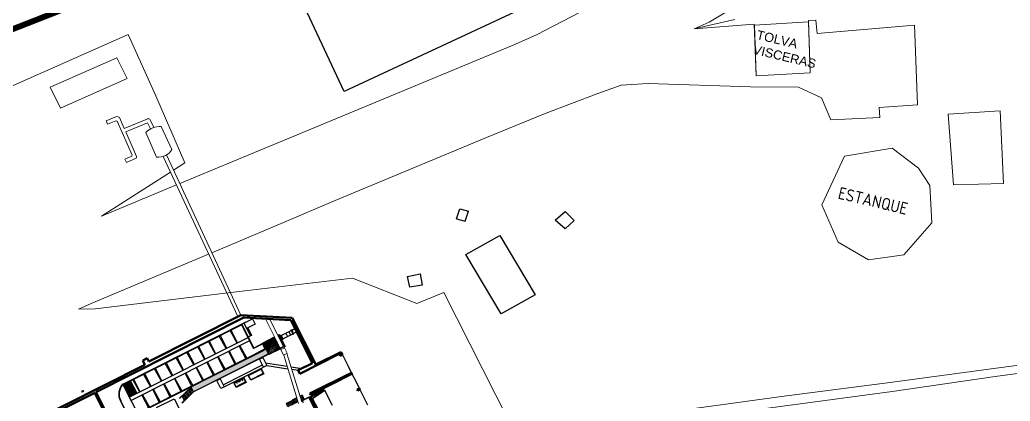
# Model space of a CAD drawing. Header units: inches. Extents: x 725.5 to 800.4, y -655.3 to -591.9.
# Drawn here: x 755.66 to 771.78, y -629.28 to -623.06 of the extents above; entities that cross this region are included whole.
import ezdxf

# ---------------------------------------------------------------- set-up
doc = ezdxf.new("R2010")
doc.units = ezdxf.units.IN
doc.header["$MEASUREMENT"] = 0
doc.linetypes.add('CONTINUA', pattern=[0])
for name, color, linetype in [('023_MUROS_2', 7, 'Continuous'), ('A_TEXTOLOCAL', 3, 'Continuous'), ('BARRERA', 7, 'Continuous'), ('CAMARA', 7, 'Continuous'), ('CERCO', 7, 'Continuous')]:
    doc.layers.add(name, color=color, linetype=linetype)
doc.layers.add('ACHUTECH', color=24, linetype='Continuous', lineweight=18)
doc.layers.add('muro', color=7, linetype='Continuous', lineweight=70)
doc.styles.get("Standard").update_dxf_attribs({"font": 'isocp2.shx'})
pattern_1 = [(296.73916, (399.903667, -369.707009), (0.01654568078, -0.00545941823), [0.00616, -0.01848]), (26.73916, (399.902302, -369.711145), (0.00545941823, 0.01654568078), [0.00616, -0.01848])]

# ---------------------------------------------------------------- blocks, each defined once
blk = doc.blocks.new('A$C4A991A87')
at = {"layer": 'ACHUTECH', "color": 7, "lineweight": 13, "ltscale": 500}
for p, q in [((0.008, 0.181), (0.008, 0.008)), ((0.023, 0.181), (0.023, 0.008))]:
    blk.add_line(p, q, dxfattribs=at)
at = {"layer": 'ACHUTECH', "color": 7, "lineweight": 13, "ltscale": 500, "extrusion": (0, 0, -1)}
for centre, major_axis, start_param, end_param in [((0.015, 0.181), (0.0108, 0.0108), 2.879793, 8.115781), ((0.015, 0.181), (0.00542, 0.00542), -2.356194, 0.785398), ((0.015, 0.008), (0.00542, 0.00542), 0.785398, 3.926991)]:
    blk.add_ellipse(centre, major_axis=major_axis, ratio=1, start_param=start_param, end_param=end_param, dxfattribs=at)

msp = doc.modelspace()

# ---------------------------------------------------------------- hatches: boundary and pattern name
h = msp.add_hatch()
h.set_pattern_fill('CROSS', scale=0.04928, angle=-63.2608)
h.set_pattern_definition(pattern_1)
h.paths.add_polyline_path([(759.91, -628.309), (759.951, -628.391), (759.968, -628.383), (759.926, -628.3)])
h.paths.add_polyline_path([(759.899, -628.418), (759.857, -628.335), (759.669, -628.43), (759.711, -628.513)])
h = msp.add_hatch()
h.set_pattern_fill('CROSS', scale=0.04928, angle=-63.2608)
h.set_pattern_definition(pattern_1)
h.paths.add_polyline_path([(759.623, -628.548), (759.707, -628.506), (759.669, -628.43), (759.585, -628.472), (758.444, -629.047), (758.482, -629.123)])
h = msp.add_hatch()
h.set_pattern_fill('CROSS', scale=0.04928, angle=-63.2608)
h.set_pattern_definition(pattern_1)
h.paths.add_polyline_path([(758.408, -629.196), (758.372, -629.124), (758.335, -629.16), (758.371, -629.232)])
h = msp.add_hatch()
h.set_pattern_fill('CROSS', scale=0.04928, angle=-63.2608)
h.set_pattern_definition(pattern_1)
h.paths.add_polyline_path([(758.445, -629.159), (758.41, -629.089), (758.372, -629.124), (758.408, -629.196)])
h = msp.add_hatch()
h.set_pattern_fill('CROSS', scale=0.04928, angle=-63.2608)
h.set_pattern_definition(pattern_1)
h.paths.add_polyline_path([(758.482, -629.123), (758.447, -629.053), (758.41, -629.089), (758.445, -629.159)])
h = msp.add_hatch()
h.set_pattern_fill('CROSS', scale=0.04928, angle=-63.2608)
h.set_pattern_definition(pattern_1)
h.paths.add_polyline_path([(758.371, -629.232), (758.335, -629.16), (758.298, -629.196), (758.335, -629.268)])
h = msp.add_hatch()
h.set_pattern_fill('CROSS', scale=0.04928, angle=-63.2608)
h.set_pattern_definition(pattern_1)
h.paths.add_polyline_path([(760.221, -629.204), (760.241, -629.267), (760.279, -629.248), (760.25, -629.189)])
h.paths.add_polyline_path([(760.187, -629.294), (760.168, -629.231), (759.988, -629.321), (760.018, -629.379)])
at = {"layer": 'muro'}
msp.add_hatch(color=256, dxfattribs=at).paths.add_polyline_path([(734.239, -634.471), (733.675, -631.821), (737.256, -630.426), (739.921, -629.377), (743.617, -627.934), (749.489, -625.61), (756.896, -622.696), (759.656, -621.567), (759.641, -621.531), (756.881, -622.659), (749.474, -625.574), (743.603, -627.897), (739.907, -629.34), (737.242, -630.389), (733.629, -631.797), (734.201, -634.479), (734.719, -636.633), (734.757, -636.624)])

# ---------------------------------------------------------------- linework, layer by layer
at = {"color": 7}
for p, q in [((757.333, -628.998), (759.34, -627.986)), ((759.305, -628.004), (759.446, -627.933)), ((759.446, -627.933), (759.49, -628.021)), ((757.337, -629.007), (759.265, -628.035)), ((759.194, -628.332), (759.08, -628.128)), ((759.202, -628.327), (759.098, -628.12)), ((759.265, -628.035), (759.459, -628.421)), ((759.269, -628.022), (759.465, -628.411)), ((759.305, -628.004), (759.411, -628.215)), ((759.49, -628.021), (759.349, -628.092)), ((759.367, -628.083), (759.429, -628.207)), ((759.911, -628.209), (760.073, -628.127)), ((760.038, -628.145), (760.064, -628.198)), ((760.068, -628.118), (760.077, -628.114)), ((760.073, -628.127), (760.068, -628.118)), ((760.071, -628.123), (760.069, -628.124)), ((760.07, -628.125), (760.069, -628.124)), ((760.071, -628.124), (760.07, -628.125)), ((760.108, -628.187), (760.073, -628.116)), ((760.073, -628.127), (760.099, -628.18)), ((760.078, -628.137), (760.076, -628.138)), ((760.077, -628.139), (760.076, -628.138)), ((760.113, -628.184), (760.077, -628.114)), ((760.078, -628.138), (760.077, -628.139)), ((760.078, -628.116), (760.081, -628.115)), ((760.081, -628.115), (760.084, -628.12)), ((760.084, -628.12), (760.081, -628.122)), ((760.082, -628.123), (760.136, -628.095)), ((760.085, -628.151), (760.083, -628.152)), ((760.084, -628.154), (760.083, -628.152)), ((760.086, -628.153), (760.084, -628.154)), ((760.085, -628.13), (760.088, -628.129)), ((760.088, -628.129), (760.091, -628.134)), ((760.091, -628.134), (760.088, -628.136)), ((760.093, -628.145), (760.096, -628.144)), ((760.096, -628.144), (760.098, -628.149)), ((760.098, -628.149), (760.096, -628.15)), ((760.101, -628.162), (760.104, -628.161)), ((760.104, -628.161), (760.107, -628.166)), ((760.108, -628.176), (760.163, -628.148)), ((759.37, -628.243), (757.442, -629.214)), ((759.396, -628.296), (757.468, -629.267)), ((758.842, -628.509), (758.728, -628.306)), ((758.85, -628.505), (758.746, -628.297)), ((759.018, -628.42), (758.904, -628.217)), ((759.026, -628.416), (758.922, -628.208)), ((759.411, -628.215), (759.376, -628.233)), ((759.429, -628.207), (759.411, -628.215)), ((759.617, -628.326), (759.805, -628.231)), ((759.63, -628.33), (759.809, -628.24)), ((759.638, -628.346), (759.817, -628.256)), ((759.64, -628.35), (759.819, -628.26)), ((759.642, -628.353), (759.821, -628.263)), ((759.643, -628.357), (759.822, -628.267)), ((759.645, -628.36), (759.824, -628.27)), ((759.647, -628.364), (759.826, -628.274)), ((759.649, -628.367), (759.828, -628.277)), ((759.65, -628.371), (759.829, -628.281)), ((759.652, -628.374), (759.831, -628.284)), ((759.654, -628.378), (759.833, -628.288)), ((759.654, -628.378), (759.833, -628.288)), ((759.656, -628.381), (759.835, -628.291)), ((759.658, -628.385), (759.836, -628.295)), ((759.659, -628.388), (759.838, -628.298)), ((759.661, -628.392), (759.84, -628.302)), ((759.663, -628.396), (759.842, -628.305)), ((759.844, -628.309), (759.665, -628.399)), ((759.857, -628.205), (759.881, -628.193)), ((759.862, -628.214), (759.876, -628.206)), ((759.87, -628.229), (759.884, -628.222)), ((759.872, -628.233), (759.886, -628.226)), ((759.873, -628.237), (759.888, -628.229)), ((759.875, -628.24), (759.89, -628.233)), ((759.919, -628.291), (759.876, -628.206)), ((759.877, -628.244), (759.892, -628.236)), ((759.879, -628.247), (759.893, -628.24)), ((759.88, -628.251), (759.895, -628.243)), ((759.932, -628.295), (759.881, -628.193)), ((759.882, -628.254), (759.897, -628.247)), ((759.884, -628.258), (759.899, -628.25)), ((759.886, -628.261), (759.9, -628.254)), ((759.886, -628.261), (759.9, -628.254)), ((759.888, -628.265), (759.902, -628.257)), ((759.889, -628.268), (759.904, -628.261)), ((759.891, -628.272), (759.906, -628.264)), ((759.893, -628.218), (759.902, -628.213)), ((759.893, -628.275), (759.908, -628.268)), ((759.895, -628.279), (759.909, -628.271)), ((759.911, -628.275), (759.896, -628.282)), ((759.898, -628.204), (759.906, -628.2)), ((759.902, -628.213), (759.898, -628.204)), ((759.9, -628.209), (759.898, -628.21)), ((759.899, -628.211), (759.898, -628.21)), ((759.901, -628.21), (759.899, -628.211)), ((759.938, -628.273), (759.902, -628.202)), ((759.902, -628.213), (759.929, -628.266)), ((759.904, -628.298), (759.919, -628.291)), ((759.907, -628.223), (759.905, -628.224)), ((759.906, -628.225), (759.905, -628.224)), ((759.942, -628.27), (759.906, -628.2)), ((759.908, -628.224), (759.906, -628.225)), ((759.908, -628.202), (759.91, -628.201)), ((759.909, -628.307), (759.932, -628.295)), ((759.91, -628.201), (759.913, -628.206)), ((759.913, -628.206), (759.91, -628.208)), ((759.91, -628.309), (759.931, -628.298)), ((759.914, -628.238), (759.913, -628.238)), ((759.913, -628.24), (759.913, -628.238)), ((759.915, -628.239), (759.913, -628.24)), ((759.915, -628.216), (759.917, -628.215)), ((759.917, -628.215), (759.92, -628.22)), ((759.92, -628.22), (759.917, -628.222)), ((759.929, -628.266), (759.92, -628.27)), ((759.923, -628.254), (759.921, -628.255)), ((759.922, -628.257), (759.921, -628.255)), ((759.922, -628.231), (759.925, -628.23)), ((759.924, -628.256), (759.922, -628.257)), ((759.925, -628.23), (759.927, -628.235)), ((759.927, -628.235), (759.925, -628.236)), ((759.926, -628.3), (759.968, -628.383)), ((759.93, -628.269), (759.928, -628.27)), ((759.929, -628.271), (759.928, -628.27)), ((759.929, -628.266), (759.933, -628.275)), ((759.931, -628.27), (759.929, -628.271)), ((759.931, -628.248), (759.933, -628.247)), ((759.931, -628.298), (759.976, -628.386)), ((759.933, -628.247), (759.936, -628.252)), ((759.936, -628.252), (759.933, -628.253)), ((759.933, -628.275), (759.942, -628.27)), ((759.937, -628.262), (760.099, -628.18)), ((759.938, -628.262), (759.94, -628.261)), ((759.94, -628.261), (759.943, -628.266)), ((759.943, -628.266), (759.941, -628.268)), ((759.985, -628.171), (760.012, -628.224)), ((760.094, -628.168), (760.092, -628.169)), ((760.093, -628.171), (760.092, -628.169)), ((760.094, -628.17), (760.093, -628.171)), ((760.099, -628.18), (760.104, -628.189)), ((760.101, -628.183), (760.099, -628.184)), ((760.1, -628.185), (760.099, -628.184)), ((760.102, -628.184), (760.1, -628.185)), ((760.107, -628.166), (760.104, -628.167)), ((760.104, -628.189), (760.113, -628.184)), ((760.111, -628.175), (760.109, -628.176)), ((760.111, -628.175), (760.114, -628.18)), ((760.114, -628.18), (760.111, -628.182)), ((759.585, -628.472), (757.572, -629.486)), ((758.489, -628.686), (758.376, -628.483)), ((758.498, -628.682), (758.394, -628.474)), ((758.666, -628.598), (758.552, -628.394)), ((758.674, -628.593), (758.57, -628.386)), ((759.053, -628.469), (759.158, -628.677)), ((759.053, -628.469), (759.158, -628.677)), ((759.062, -628.464), (759.175, -628.668)), ((759.229, -628.38), (759.334, -628.588)), ((759.238, -628.376), (759.351, -628.579)), ((759.623, -628.338), (759.459, -628.421)), ((759.62, -628.333), (759.465, -628.411)), ((759.498, -628.498), (759.662, -628.416)), ((759.51, -628.499), (759.665, -628.421)), ((759.669, -628.43), (759.585, -628.472)), ((759.629, -628.351), (759.612, -628.359)), ((759.612, -628.359), (759.639, -628.412)), ((759.62, -628.333), (759.617, -628.326)), ((759.665, -628.421), (759.62, -628.333)), ((759.673, -628.415), (759.63, -628.33)), ((759.656, -628.403), (759.639, -628.412)), ((759.665, -628.421), (759.668, -628.428)), ((759.668, -628.428), (759.856, -628.334)), ((759.669, -628.43), (759.857, -628.335)), ((759.71, -628.511), (759.669, -628.43)), ((759.673, -628.415), (759.852, -628.325)), ((759.899, -628.418), (759.711, -628.513)), ((759.901, -628.423), (759.713, -628.518)), ((759.968, -628.383), (759.951, -628.391)), ((759.976, -628.386), (759.954, -628.397)), ((759.501, -628.504), (757.568, -629.478)), ((758.313, -628.775), (758.2, -628.572)), ((758.322, -628.771), (758.218, -628.563)), ((759.623, -628.548), (758.482, -629.123)), ((759.626, -628.553), (758.485, -629.128)), ((758.71, -628.642), (758.823, -628.845)), ((758.877, -628.557), (758.982, -628.765)), ((758.877, -628.557), (758.982, -628.765)), ((758.886, -628.553), (758.999, -628.756)), ((759.498, -628.498), (759.505, -628.512)), ((759.51, -628.499), (759.514, -628.508)), ((759.707, -628.506), (759.623, -628.548)), ((759.71, -628.511), (759.626, -628.553)), ((759.713, -628.518), (759.71, -628.511)), ((760.908, -628.522), (761, -628.705)), ((757.961, -628.953), (757.848, -628.749)), ((757.97, -628.948), (757.866, -628.74)), ((758.137, -628.864), (758.024, -628.661)), ((758.146, -628.859), (758.042, -628.652)), ((758.525, -628.735), (758.63, -628.943)), ((758.525, -628.735), (758.63, -628.943)), ((758.534, -628.73), (758.647, -628.934)), ((758.701, -628.646), (758.806, -628.854)), ((758.701, -628.646), (758.806, -628.854)), ((758.966, -629.009), (759.605, -628.687)), ((758.983, -629.045), (759.622, -628.723)), ((759.376, -628.857), (759.587, -628.751)), ((759.381, -628.859), (759.585, -628.756)), ((759.585, -628.756), (759.62, -628.827)), ((759.587, -628.751), (759.627, -628.83)), ((759.655, -628.652), (760.007, -628.706)), ((759.677, -628.695), (760.02, -628.748)), ((760.072, -628.716), (760.247, -628.743)), ((760.085, -628.758), (760.186, -628.773)), ((761, -628.705), (761.009, -628.723)), ((761.009, -628.723), (761.184, -629.072)), ((757.455, -628.961), (757.412, -628.983)), ((757.445, -628.967), (757.487, -629.051)), ((757.448, -628.965), (757.491, -629.049)), ((757.452, -628.963), (757.494, -629.047)), ((757.455, -628.961), (757.498, -629.045)), ((757.565, -629.152), (757.46, -628.944)), ((757.609, -629.13), (757.496, -628.927)), ((757.618, -629.125), (757.513, -628.918)), ((757.785, -629.041), (757.672, -628.838)), ((757.794, -629.037), (757.689, -628.829)), ((758.173, -628.912), (758.277, -629.12)), ((758.173, -628.912), (758.277, -629.12)), ((758.182, -628.908), (758.295, -629.111)), ((758.349, -628.824), (758.454, -629.031)), ((758.349, -628.824), (758.454, -629.031)), ((758.358, -628.819), (758.471, -629.022)), ((759.138, -628.977), (759.302, -628.894)), ((759.146, -628.984), (759.179, -628.967)), ((759.333, -628.965), (759.176, -629.044)), ((759.182, -628.966), (759.209, -628.952)), ((759.206, -628.946), (759.215, -628.942)), ((759.215, -628.964), (759.206, -628.946)), ((759.215, -628.942), (759.223, -628.959)), ((759.218, -628.948), (759.228, -628.943)), ((759.225, -628.937), (759.233, -628.932)), ((759.233, -628.954), (759.225, -628.937)), ((759.233, -628.932), (759.242, -628.95)), ((759.237, -628.938), (759.273, -628.92)), ((759.276, -628.919), (759.303, -628.905)), ((759.302, -628.894), (759.341, -628.972)), ((759.303, -628.905), (759.333, -628.965)), ((759.415, -628.937), (759.376, -628.857)), ((759.416, -628.93), (759.381, -628.859)), ((759.627, -628.83), (759.415, -628.937)), ((759.62, -628.827), (759.416, -628.93)), ((757.636, -629.6), (757.333, -628.998)), ((757.405, -628.987), (757.354, -629.012)), ((757.354, -629.012), (757.396, -629.096)), ((757.356, -629.011), (757.398, -629.095)), ((757.359, -629.01), (757.402, -629.094)), ((757.363, -629.008), (757.405, -629.092)), ((757.366, -629.006), (757.409, -629.09)), ((757.37, -629.004), (757.412, -629.088)), ((757.373, -629.002), (757.416, -629.087)), ((757.377, -629.001), (757.419, -629.085)), ((757.381, -628.999), (757.423, -629.083)), ((757.384, -628.997), (757.426, -629.081)), ((757.388, -628.995), (757.43, -629.079)), ((757.391, -628.994), (757.433, -629.078)), ((757.395, -628.992), (757.437, -629.076)), ((757.448, -629.071), (757.396, -629.096)), ((757.398, -628.99), (757.44, -629.074)), ((757.402, -628.988), (757.444, -629.072)), ((757.456, -629.086), (757.404, -629.112)), ((757.404, -629.112), (757.448, -629.198)), ((757.404, -629.112), (757.447, -629.196)), ((757.405, -628.987), (757.448, -629.071)), ((757.406, -629.111), (757.449, -629.195)), ((757.41, -629.109), (757.452, -629.194)), ((757.412, -628.983), (757.455, -629.067)), ((757.413, -629.108), (757.456, -629.192)), ((757.417, -628.981), (757.459, -629.065)), ((757.417, -629.106), (757.459, -629.19)), ((757.42, -628.979), (757.463, -629.063)), ((757.42, -629.104), (757.463, -629.188)), ((757.424, -628.977), (757.466, -629.061)), ((757.424, -629.102), (757.466, -629.186)), ((757.427, -628.975), (757.47, -629.059)), ((757.427, -629.101), (757.47, -629.185)), ((757.431, -628.974), (757.473, -629.058)), ((757.431, -629.099), (757.473, -629.183)), ((757.434, -628.972), (757.477, -629.056)), ((757.434, -629.097), (757.477, -629.181)), ((757.438, -628.97), (757.48, -629.054)), ((757.438, -629.095), (757.48, -629.179)), ((757.441, -628.968), (757.484, -629.052)), ((757.441, -629.094), (757.484, -629.178)), ((757.445, -629.092), (757.487, -629.176)), ((757.448, -629.09), (757.491, -629.174)), ((757.452, -629.088), (757.494, -629.172)), ((757.498, -629.045), (757.455, -629.067)), ((757.456, -629.086), (757.499, -629.173)), ((757.456, -629.086), (757.498, -629.171)), ((757.506, -629.061), (757.463, -629.083)), ((757.463, -629.083), (757.506, -629.169)), ((757.463, -629.083), (757.505, -629.167)), ((757.467, -629.081), (757.509, -629.165)), ((757.471, -629.079), (757.513, -629.163)), ((757.474, -629.077), (757.516, -629.161)), ((757.478, -629.075), (757.52, -629.159)), ((757.481, -629.074), (757.523, -629.158)), ((757.485, -629.072), (757.527, -629.156)), ((757.488, -629.07), (757.53, -629.154)), ((757.492, -629.068), (757.534, -629.152)), ((757.495, -629.066), (757.538, -629.151)), ((757.499, -629.065), (757.541, -629.149)), ((757.502, -629.063), (757.545, -629.147)), ((757.506, -629.061), (757.549, -629.147)), ((757.506, -629.061), (757.548, -629.145)), ((757.821, -629.09), (757.925, -629.297)), ((757.821, -629.09), (757.925, -629.297)), ((757.83, -629.085), (757.943, -629.288)), ((757.997, -629.001), (758.101, -629.209)), ((757.997, -629.001), (758.101, -629.209)), ((758.006, -628.996), (758.119, -629.2)), ((758.444, -629.047), (758.258, -629.227)), ((758.447, -629.053), (758.262, -629.231)), ((758.482, -629.123), (758.296, -629.306)), ((758.485, -629.128), (758.301, -629.31)), ((758.408, -629.196), (758.372, -629.124)), ((758.445, -629.159), (758.41, -629.089)), ((758.485, -629.128), (758.444, -629.047)), ((758.485, -629.128), (758.448, -629.165)), ((759.177, -629.054), (759.138, -628.977)), ((759.176, -629.044), (759.146, -628.984)), ((759.341, -628.972), (759.177, -629.054)), ((760.379, -629.207), (760.611, -629.09)), ((760.392, -629.212), (760.616, -629.099)), ((760.418, -629.232), (760.616, -629.099)), ((760.423, -629.233), (760.617, -629.103)), ((760.611, -629.09), (760.739, -629.344)), ((761.193, -629.089), (761.317, -629.336)), ((757.437, -629.555), (757.295, -629.273)), ((757.295, -629.273), (757.295, -629.273)), ((757.442, -629.552), (757.3, -629.27)), ((757.448, -629.198), (757.549, -629.147)), ((757.645, -629.178), (757.749, -629.386)), ((757.645, -629.178), (757.749, -629.386)), ((757.654, -629.174), (757.767, -629.377)), ((758.258, -629.227), (758.262, -629.231)), ((758.335, -629.268), (758.298, -629.196)), ((758.371, -629.232), (758.335, -629.16)), ((760.094, -629.268), (759.988, -629.321)), ((760.166, -629.225), (760.091, -629.263)), ((760.091, -629.263), (760.094, -629.268)), ((760.168, -629.231), (760.094, -629.268)), ((760.252, -629.182), (760.22, -629.198)), ((760.25, -629.189), (760.221, -629.204)), ((760.254, -629.26), (760.241, -629.267)), ((760.255, -629.264), (760.242, -629.271)), ((760.25, -629.189), (760.279, -629.248)), ((760.252, -629.182), (760.287, -629.25)), ((760.252, -629.266), (760.268, -629.297)), ((760.279, -629.248), (760.254, -629.26)), ((760.254, -629.26), (760.259, -629.271)), ((760.364, -629.217), (760.255, -629.272)), ((760.287, -629.25), (760.256, -629.266)), ((760.363, -629.214), (760.257, -629.267)), ((760.486, -629.468), (760.359, -629.216)), ((760.49, -629.467), (760.363, -629.214)), ((760.379, -629.207), (760.506, -629.461)), ((760.392, -629.212), (760.511, -629.448)), ((760.51, -629.415), (760.418, -629.232)), ((760.512, -629.41), (760.423, -629.233))]:
    msp.add_line(p, q, dxfattribs=at)
for centre, radius, start, end in [((759.217, -628.957), 0.00672, 249.5802, 343.8982), ((759.236, -628.948), 0.00672, 249.5802, 343.8982), ((757.507, -629.162), 0.24, 136.7113, 207.5824), ((757.507, -629.162), 0.234, 137.2393, 207.5824)]:
    msp.add_arc(centre, radius, start, end, dxfattribs=at)
at = {"layer": '023_MUROS_2', "color": 7, "lineweight": 50}
for p, q in [((756.896, -629.129), (759.305, -627.916)), ((759.257, -627.874), (757.755, -628.631)), ((760.091, -627.918), (759.257, -627.874)), ((760.091, -627.918), (759.257, -627.874)), ((759.305, -627.916), (760.066, -627.957)), ((760.066, -627.957), (760.419, -628.656)), ((760.445, -628.62), (760.091, -627.918)), ((760.476, -628.682), (760.091, -627.918)), ((760.885, -628.477), (760.476, -628.682)), ((760.908, -628.522), (760.885, -628.477)), ((757.728, -628.578), (757.658, -628.613)), ((757.658, -628.613), (757.693, -628.684)), ((757.755, -628.631), (757.728, -628.578)), ((760.216, -628.831), (760.856, -628.508)), ((760.856, -628.508), (760.872, -628.54)), ((760.872, -628.54), (760.908, -628.522)), ((757.693, -628.684), (755.41, -629.834)), ((760.419, -628.656), (760.186, -628.773)), ((760.186, -628.773), (760.216, -628.831)), ((760.379, -629.155), (761.055, -628.815)), ((760.388, -629.173), (761.064, -628.832)), ((761.055, -628.815), (761.064, -628.832)), ((761.149, -629.089), (761.184, -629.072)), ((761.158, -629.107), (761.149, -629.089)), ((761.193, -629.089), (761.158, -629.107)), ((761.184, -629.072), (761.193, -629.089)), ((755.483, -629.842), (756.875, -629.14)), ((756.875, -629.14), (757.897, -631.168)), ((757.908, -631.138), (756.896, -629.129)), ((760.388, -629.173), (760.379, -629.155))]:
    msp.add_line(p, q, dxfattribs=at)
at = {"layer": 'A_TEXTOLOCAL', "color": 7, "lineweight": 30}
for p, q in [((759.557, -628.592), (759.611, -628.565)), ((759.622, -628.723), (759.557, -628.592)), ((759.611, -628.565), (759.677, -628.695)), ((759.677, -628.695), (759.622, -628.723)), ((758.863, -628.942), (758.918, -628.914)), ((758.929, -629.072), (758.863, -628.942)), ((758.918, -628.914), (758.983, -629.045)), ((756.667, -629.113), (756.684, -629.104)), ((756.676, -629.13), (756.667, -629.113)), ((756.693, -629.121), (756.676, -629.13)), ((756.684, -629.104), (756.693, -629.121)), ((758.983, -629.045), (758.929, -629.072)), ((757.884, -629.382), (758.171, -629.238)), ((758.171, -629.238), (758.29, -629.473))]:
    msp.add_line(p, q, dxfattribs=at)
at = {"layer": 'ACHUTECH', "color": 7, "linetype": 'CONTINUA', "lineweight": 13, "ltscale": 500}
for p, q in [((764.079, -623.299), (765.05, -622.795)), ((766.88, -623.097), (767.342, -622.822)), ((766.937, -623.138), (766.637, -623.209)), ((767.298, -623.054), (766.937, -623.138)), ((768.496, -623.094), (767.618, -623.148)), ((767.618, -623.148), (767.643, -623.976)), ((768.496, -623.094), (768.521, -623.923)), ((770.22, -623.149), (770.27, -624.446)), ((757.422, -623.303), (754.063, -624.786)), ((757.873, -624.3), (757.422, -623.303)), ((763.727, -623.456), (764.079, -623.299)), ((762.093, -624.135), (763.727, -623.456)), ((757.235, -623.681), (756.152, -624.157)), ((757.235, -623.681), (757.403, -624.016)), ((768.521, -623.923), (767.643, -623.976)), ((756.317, -624.5), (757.403, -624.016)), ((767.551, -624.156), (765.884, -624.102)), ((756.152, -624.157), (756.317, -624.5)), ((760.234, -624.907), (762.093, -624.135)), ((764.211, -624.589), (765.068, -624.262)), ((768.333, -624.161), (767.551, -624.156)), ((758.343, -625.393), (757.873, -624.3)), ((770.27, -624.446), (769.647, -624.493)), ((763.252, -624.979), (764.211, -624.589)), ((769.647, -624.493), (769.657, -624.655)), ((771.616, -624.546), (770.768, -624.599)), ((770.768, -624.599), (770.856, -625.749)), ((771.668, -625.729), (771.616, -624.546)), ((757.232, -624.639), (757.063, -624.706)), ((757.063, -624.706), (757.085, -624.761)), ((757.217, -624.709), (757.085, -624.761)), ((757.24, -624.716), (757.484, -625.27)), ((757.277, -624.652), (757.357, -624.835)), ((757.357, -624.835), (757.738, -624.674)), ((757.381, -624.889), (757.737, -624.739)), ((757.784, -624.84), (757.737, -624.739)), ((757.838, -624.817), (757.78, -624.69)), ((769.657, -624.655), (768.857, -624.689)), ((757.381, -624.889), (757.557, -625.288)), ((757.706, -624.896), (757.884, -625.298)), ((757.958, -624.799), (758.133, -625.176)), ((759.412, -625.249), (760.234, -624.907)), ((758.262, -625.729), (759.412, -625.249)), ((757.479, -625.283), (757.367, -625.333)), ((757.367, -625.333), (757.391, -625.387)), ((757.549, -625.317), (757.391, -625.387)), ((759.203, -627.899), (757.991, -625.287)), ((759.257, -627.874), (758.045, -625.263)), ((758.343, -625.393), (758.16, -625.51)), ((758.11, -625.542), (756.984, -626.262)), ((770.856, -625.749), (771.668, -625.729)), ((762.117, -627.683), (761.07, -627.275)), ((762.557, -627.508), (762.117, -627.683)), ((763.62, -629.598), (762.557, -627.508)), ((759.655, -627.935), (759.908, -628.437)), ((759.723, -627.938), (759.961, -628.41)), ((759.894, -628.408), (759.947, -628.382)), ((759.899, -628.418), (759.951, -628.391)), ((759.964, -628.408), (759.904, -628.438)), ((759.904, -628.438), (759.949, -628.526)), ((759.964, -628.408), (760.009, -628.496)), ((760.009, -628.496), (759.949, -628.526)), ((759.952, -628.525), (760.193, -629.313)), ((760.005, -628.498), (760.246, -629.286))]:
    msp.add_line(p, q, dxfattribs=at)
for points in [[(767.342, -622.822), (766.88, -623.097), (766.637, -623.209), (767.612, -623.132), (767.643, -623.976), (768.521, -623.923), (768.498, -623.075), (768.617, -623.067), (768.635, -623.284), (770.22, -623.149), (770.27, -624.446), (769.647, -624.493), (769.657, -624.655), (768.857, -624.689), (768.709, -624.331), (768.333, -624.161), (767.551, -624.156), (765.884, -624.102), (765.445, -624.125), (765.068, -624.262), (764.211, -624.589), (763.252, -624.979), (760.792, -626.006), (759.949, -626.366), (758.785, -626.857)], [(768.617, -623.067), (768.635, -623.284)], [(768.635, -623.284), (770.22, -623.149)], [(768.857, -624.689), (768.709, -624.331)], [(769.859, -625.154), (770.289, -625.478), (770.469, -625.76), (770.505, -626.371), (770.05, -626.891), (769.474, -626.972), (768.98, -626.687), (768.713, -626.077), (769.084, -625.286), (769.859, -625.154)], [(756.984, -626.262), (758.207, -625.752)], [(758.73, -626.88), (756.819, -627.687), (756.61, -627.777)], [(761.07, -627.275), (759.23, -627.492), (756.881, -627.774)], [(756.881, -627.774), (756.61, -627.777)]]:
    msp.add_lwpolyline(points, dxfattribs=at)
msp.add_lwpolyline([(779.576, -627.655), (775.679, -628.198), (771.549, -628.742), (769.861, -628.967), (768.054, -629.204), (766.083, -629.473), (765.121, -629.621), (765.124, -629.753), (766.09, -629.624), (768.076, -629.357), (769.859, -629.12), (771.574, -628.871), (775.712, -628.322), (779.615, -627.79), (781.785, -627.468), (782.379, -627.39), (782.719, -627.376), (782.693, -627.207), (782.395, -627.291), (781.766, -627.347)], close=True, dxfattribs=at)
for centre, radius, start, end in [((757.211, -624.772), 0.0634, 62.0854, 84.305), ((757.21, -624.796), 0.159, 64.9904, 81.9121), ((757.749, -624.708), 0.0362, 30.8733, 119.6554), ((757.949, -625.151), 0.352, 88.5203, 133.5465), ((757.912, -625.041), 0.259, 263.7436, 328.375), ((757.382, -625.232), 0.109, 332.1962, 339.6705), ((757.422, -625.265), 0.137, 337.8142, 350.5098)]:
    msp.add_arc(centre, radius, start, end, dxfattribs=at)
at = {"layer": 'CAMARA'}
for p, q in [((762.765, -626.306), (762.82, -626.142)), ((762.82, -626.142), (762.961, -626.182)), ((762.906, -626.346), (762.961, -626.182)), ((762.765, -626.306), (762.906, -626.346))]:
    msp.add_line(p, q, dxfattribs=at)
for points in [[(764.534, -626.187), (764.68, -626.334), (764.535, -626.47), (764.372, -626.325), (764.534, -626.187)], [(762.005, -627.419), (761.968, -627.247), (762.175, -627.201), (762.206, -627.385), (762.005, -627.419)]]:
    msp.add_lwpolyline(points, dxfattribs=at)
msp.add_lwpolyline([(763.494, -627.855), (762.92, -626.889), (763.471, -626.576), (764.046, -627.542)], close=True, dxfattribs=at)
at = {"layer": 'CERCO'}
msp.add_lwpolyline([(760.934, -624.228), (759.692, -621.568), (762.586, -620.213), (763.791, -622.9), (760.934, -624.228)], dxfattribs=at)
at = {"layer": 'muro'}
msp.add_lwpolyline([(734.239, -634.471), (733.675, -631.821), (737.256, -630.426), (739.921, -629.377), (743.617, -627.934), (749.489, -625.61), (756.896, -622.696), (759.656, -621.567), (759.641, -621.531), (756.881, -622.659), (749.474, -625.574), (743.603, -627.897), (739.907, -629.34), (737.242, -630.389), (733.629, -631.797), (734.201, -634.479), (734.719, -636.633), (734.757, -636.624)], close=True, dxfattribs=at)

# ---------------------------------------------------------------- block references
at = {"layer": 'ACHUTECH', "color": 6, "linetype": 'CONTINUA', "lineweight": 13, "ltscale": 500, "xscale": 0.1971200000000001, "yscale": 0.1971200000000001, "zscale": 0.1971200000000001, "rotation": 26.73915996796973}
for p in [(759.192, -628.996), (759.286, -628.949)]:
    msp.add_blockref('A$C4A991A87', p, dxfattribs=at)

# ---------------------------------------------------------------- texts
at = {"layer": 'BARRERA', "attachment_point": 1, "rotation": 346.592}
for s, insert, char_height, width in [('{\\fArial|b0|i0|c0|p34;TOLVA\\PVISCERAS}', (767.673, -623.228), 0.14776, 1.35894), ('ESTANQUE', (769.009, -625.783), 0.197, 1.81192)]:
    msp.add_mtext(s, dxfattribs=dict(at, insert=insert, char_height=char_height, width=width))

doc.saveas('drawing.dxf')
